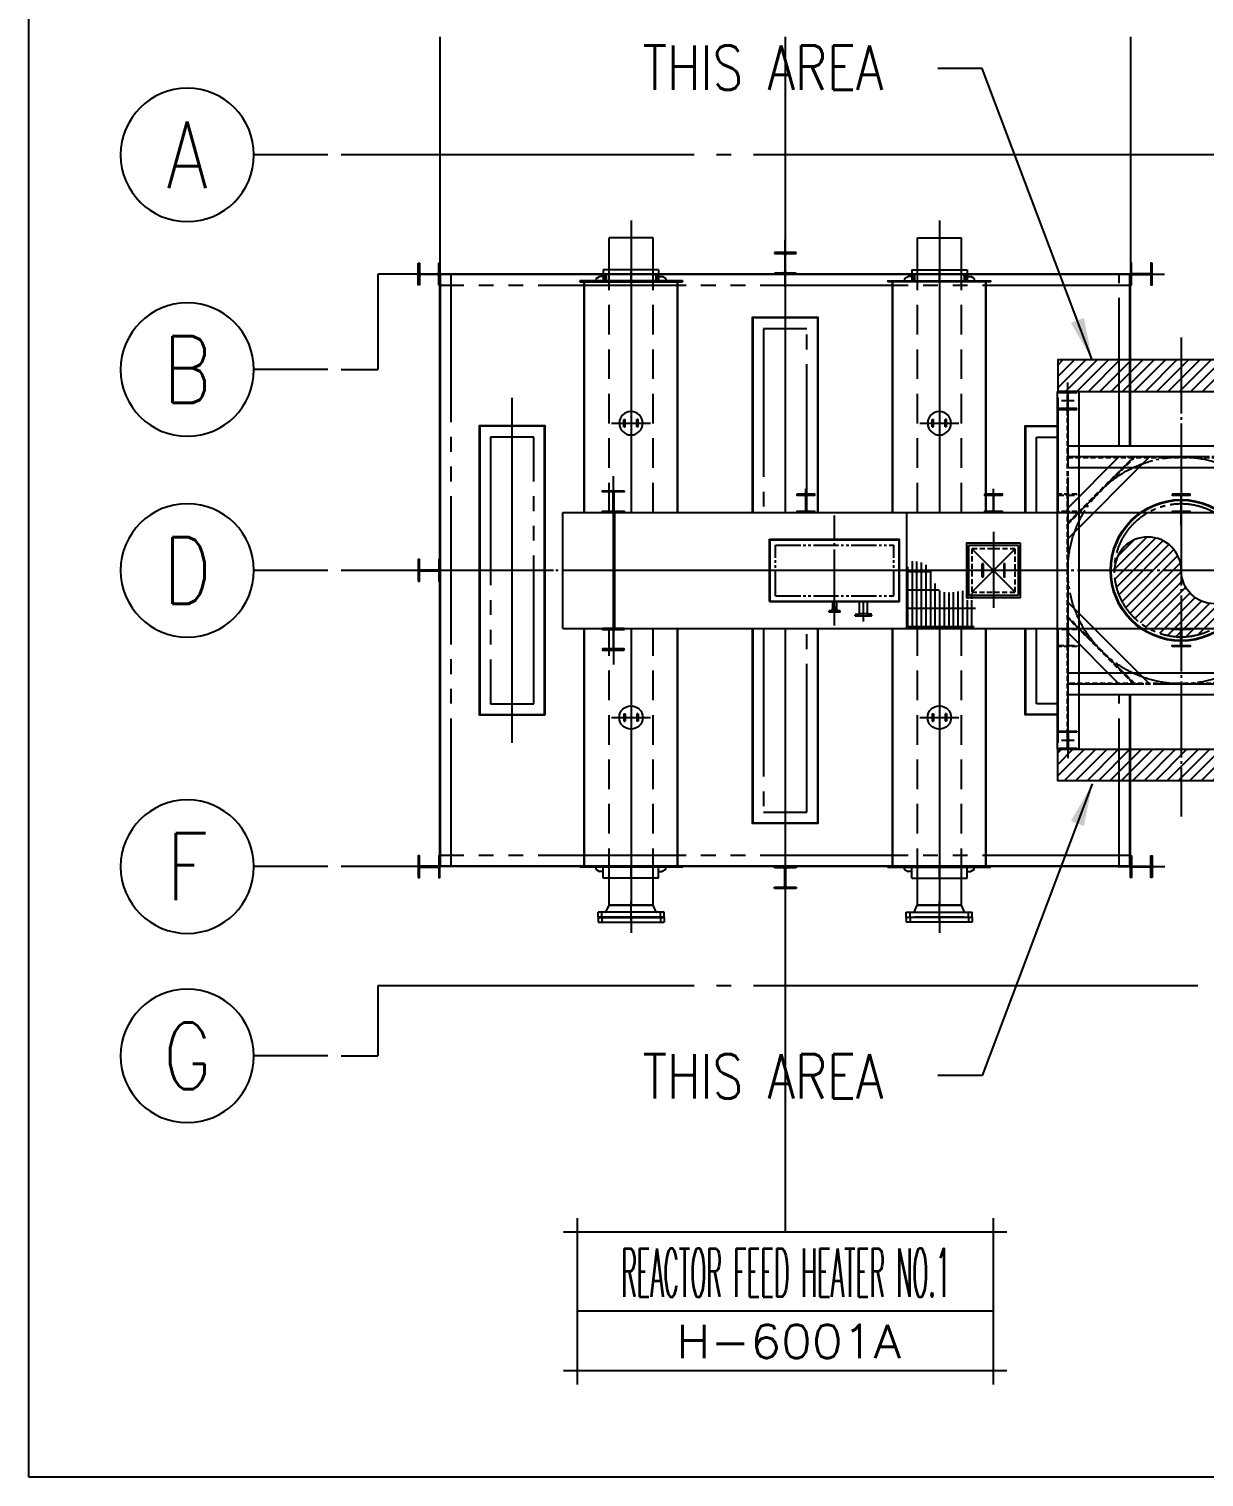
# Model space of a CAD drawing. Header units: millimetres. Extents: x 0 to 134087, y -49114 to 20834.
# Drawn here: x 54834 to 57611, y 8011 to 11431 of the extents above; entities that cross this region are included whole.
import ezdxf
from ezdxf.enums import TextEntityAlignment as Align

# ---------------------------------------------------------------- set-up
doc = ezdxf.new("R2010")
doc.units = ezdxf.units.MM
doc.header["$LTSCALE"] = 35
for name, pattern in [('JNK-CENTER', [34, 30, -1.5, 1, -1.5]), ('JNK-HIDDEN', [3, 2, -1]), ('JNK-PHANTOM', [15, 10, -1, 1, -1, 1, -1]), ('PHA', [30, 20, -2, 2, -2, 2, -2])]:
    doc.linetypes.add(name, pattern=pattern)
for name, color, linetype in [('CEN-R', 1, 'JNK-CENTER'), ('CON-C', 4, 'Continuous'), ('CON-G', 3, 'Continuous'), ('CON-W', 7, 'Continuous'), ('CON-Y', 2, 'Continuous'), ('Dim-W', 7, 'Continuous'), ('HID-Y', 2, 'JNK-HIDDEN'), ('LOGO-FRAME', 7, 'Continuous'), ('PAN-W', 6, 'PHA'), ('PHA-M', 6, 'JNK-PHANTOM'), ('STL-OBJT', 7, 'Continuous'), ('TITLE', 7, 'Continuous')]:
    doc.layers.add(name, color=color, linetype=linetype)
doc.layers.add('CONT-G', color=3, linetype='Continuous', lineweight=25)
doc.styles.add('SIMPLEX', font='simplex.shx', dxfattribs={"width": 0.8})
doc.dimstyles.new('DIM40', dxfattribs={"dimscale": 40, "dimtxt": 2.5, "dimasz": 2.5, "dimexe": 1, "dimexo": 1, "dimgap": 1, "dimtad": 1, "dimdec": 0, "dimdsep": 46, "dimtxsty": 'SIMPLEX', "dimcen": 0, "dimclrd": 7, "dimclre": 7, "dimclrt": 2, "dimadec": 1, "dimazin": 2, "dimtfac": 1, "dimtdec": 0, "dimtix": 1, "dimtmove": 2, "dimatfit": 2, "dimfxl": 1, "dimtolj": 1, "dimtzin": 0, "dimarcsym": 1})
pattern_1 = [(45, (31301.884, -1505.941), (-13.470384, 13.470384), [])]

# ---------------------------------------------------------------- blocks, each defined once
blk = doc.blocks.new("24'' FLG")
at = {"layer": 'CEN-R'}
for p, q in [((0, -228), (0, 48)), ((-406, -171), (-406, -95)), ((-406, -165), (-406, -241)), ((0, -168), (0, -384)), ((406, -171), (406, -95)), ((406, -165), (406, -241))]:
    blk.add_line(p, q, dxfattribs=at)
at = {"layer": 'CON-G'}
for p, q in [((-350, -96), (-305, 0)), ((305, 0), (-305, 0)), ((350, -96), (305, 0)), ((458, -98), (-457, -98)), ((-457, -167), (-457, -98)), ((458, -167), (-457, -167)), ((-457, -170), (-457, -238)), ((-457, -170), (458, -170)), ((-346, -168), (-346, -167)), ((-346, -168), (-346, -170)), ((-346, -168), (346, -168)), ((346, -168), (-346, -168)), ((346, -168), (346, -167)), ((346, -168), (346, -170)), ((458, -167), (458, -98)), ((458, -170), (458, -238)), ((-457, -238), (458, -238))]:
    blk.add_line(p, q, dxfattribs=at)
for centre, start, end in [((-354, -94), 270, 334.7554), ((354, -94), 205.2446, 270)]:
    blk.add_arc(centre, 4.5, start, end, dxfattribs=at)
at = {"layer": 'CONT-G'}
blk.add_line((-305, 0), (305, 0), dxfattribs=at)
blk.add_line((-305, 0), (305, 0), dxfattribs=at)
blk = doc.blocks.new('A$C751203EC')
at = {"layer": 'CEN-R'}
for p, q in [((-20, 0), (75, 0)), ((0, 20), (0, -20))]:
    blk.add_line(p, q, dxfattribs=at)
at = {"layer": 'CON-G'}
for p, q in [((0, 8), (75, 8)), ((0, -8), (75, -8))]:
    blk.add_line(p, q, dxfattribs=at)
blk.add_arc((0, 0), 8, 90, 270, dxfattribs=at)
blk = doc.blocks.new('SPRING SUPPORT BASE')
at = {"layer": 'CEN-R'}
blk.add_line((-270, 0), (270, 0), dxfattribs=at)
at = {"layer": 'CONT-G'}
for p, q in [((-100, 50), (-100, -50)), ((-100, 50), (-80, 50)), ((-80, 50), (-80, -50)), ((80, 50), (80, -50)), ((100, 50), (80, 50)), ((100, 50), (100, -50)), ((-100, -50), (-80, -50)), ((100, -50), (80, -50))]:
    blk.add_line(p, q, dxfattribs=at)
blk.add_circle((0, 0), 162, dxfattribs=at)
blk = doc.blocks.new('A$C1FAD331D')
at = {"layer": 'CEN-R'}
for p, q in [((0, 532), (0, -532)), ((-300, -300), (300, 300)), ((300, -300), (-300, 300)), ((532, 0), (-532, 0)), ((-150, 104), (-150, -104)), ((150, 104), (150, -104))]:
    blk.add_line(p, q, dxfattribs=at)
blk.add_lwpolyline([(345, 345), (-345, 345), (-345, -345), (345, -345)], close=True, dxfattribs=at)
at = {"layer": 'CONT-G'}
blk.add_lwpolyline([(375, 375), (-375, 375), (-375, -375), (375, -375)], close=True, dxfattribs=at)
for points in [[(-158, -80), (-158, 80, -1), (-142, 80), (-142, -80, -1)], [(158, -80), (158, 80, 1), (142, 80), (142, -80, 1)]]:
    blk.add_lwpolyline(points, format="xyb", close=True, dxfattribs=at)
at = {"layer": 'HID-Y'}
blk.add_lwpolyline([(300, 300), (-300, 300), (-300, -300), (300, -300)], close=True, dxfattribs=at)
blk = doc.blocks.new("4'' O2")
at = {"layer": 'CEN-R'}
blk.add_line((275.61, 0), (0, 0), dxfattribs=at)
at = {"layer": 'CON-Y'}
for p, q in [((200, 57.15), (0, 57.15)), ((167, -67.45), (167, 67.45)), ((171.5, 67.45), (167, 67.45)), ((200, 58.05), (167, 58.05)), ((176, 71.15), (176, 114.5)), ((176, 114.5), (176, 71.95)), ((200, -78.6), (200, 78.6)), ((200, -78.6), (200, 78.6)), ((200, -57.15), (0, -57.15)), ((200, -58.05), (167, -58.05)), ((171.5, -67.45), (167, -67.45)), ((176, -114.5), (176, -71.95)), ((200, -78.6), (198.4, -78.6)), ((198.4, -114.5), (198.4, -78.6))]:
    blk.add_line(p, q, dxfattribs=at)
for centre, start, end in [((171.5, 71.95), 270, 0), ((171.5, -71.95), 0, 90)]:
    blk.add_arc(centre, 4.5, start, end, dxfattribs=at)
at = {"layer": 'HID-Y', "ltscale": 0.2}
for p, q in [((203, 95.25), (173, 95.25)), ((198.4, 114.5), (176, 114.5)), ((198.4, 104.75), (176, 104.75)), ((198.4, 85.75), (176, 85.75)), ((198.4, 78.6), (198.4, 114.5)), ((200, 78.6), (198.4, 78.6)), ((203, -95.25), (173, -95.25)), ((198.4, -85.75), (176, -85.75)), ((198.4, -104.75), (176, -104.75)), ((198.4, -114.5), (176, -114.5))]:
    blk.add_line(p, q, dxfattribs=at)
for points in [[(198.4, 85.75), (198.4, 104.75), (176, 85.75), (176, 104.75)], [(198.4, -104.75), (198.4, -85.75), (176, -104.75), (176, -85.75)]]:
    blk.add_solid(points, dxfattribs=at)
blk = doc.blocks.new('N-FLG SIDE 1.50 300 WNRF')
at = {"layer": 'CEN-R'}
for p, q in [((-57, 3), (-57, -27)), ((0, 15), (0, -166)), ((57, 3), (57, -27))]:
    blk.add_line(p, q, dxfattribs=at)
at = {"layer": 'CON-G'}
blk.add_line((-24, -68), (24, -68), dxfattribs=at)
at = {"layer": 'CON-Y'}
for p, q in [((-36, 0), (-36, -2)), ((-36, 0), (36, 0)), ((-20, 0), (-20, -68)), ((20, 0), (20, -68)), ((36, 0), (36, -2)), ((-78, -2), (-36, -2)), ((-78, -2), (-78, -21)), ((-78, -21), (-39, -21)), ((-68, -2), (-68, -21)), ((-46, -2), (-46, -21)), ((-34, -24), (-24, -68)), ((-24, -68), (24, -68)), ((-24, -150), (-24, -68)), ((-24, -150), (24, -150)), ((34, -24), (24, -68)), ((24, -68), (24, -150)), ((36, -2), (78, -2)), ((39, -21), (78, -21)), ((46, -2), (46, -21)), ((68, -2), (68, -21)), ((78, -2), (78, -21))]:
    blk.add_line(p, q, dxfattribs=at)
for centre, start, end in [((-39, -26), 12.8618, 90), ((39, -26), 90, 167.1382)]:
    blk.add_arc(centre, 4.5, start, end, dxfattribs=at)
blk = doc.blocks.new('A$C0E694495')
at = {"layer": 'CON-G'}
blk.add_blockref('N-FLG SIDE 1.50 300 WNRF', (0, 150), dxfattribs=at)
blk = doc.blocks.new('pipesec')
at = {"layer": 'CON-W'}
for p, q in [((0.121, 0.485), (0.485, 0.121)), ((0.244, 0.437), (0.437, 0.244)), ((0.248, 0.284), (0.499, 0.033)), ((0.23, 0.153), (0.489, -0.105)), ((0.247, 0.211), (0.498, -0.041)), ((0.012, 0), (0.36, -0.347)), ((0.075, 0.011), (0.394, -0.308)), ((0.126, 0.034), (0.425, -0.264)), ((0.169, 0.066), (0.451, -0.216)), ((0.204, 0.105), (0.473, -0.163)), ((-0.193, -0.092), (0.181, -0.466)), ((-0.156, -0.055), (0.232, -0.443)), ((-0.111, -0.026), (0.279, -0.415)), ((-0.056, -0.006), (0.321, -0.383)), ((-0.243, -0.191), (0.063, -0.496)), ((-0.223, -0.136), (0.125, -0.484)), ((-0.25, -0.258), (-0.008, -0.5)), ((-0.227, -0.355), (-0.105, -0.477))]:
    blk.add_line(p, q, dxfattribs=at)
blk.add_lwpolyline([(0, 0.5, -1), (0, 0, 1), (0, -0.5, 1)], format="xyb", dxfattribs=at)
blk = doc.blocks.new('H-6001')
at = {"layer": 'Dim-W'}
h = blk.add_hatch(dxfattribs=at)
h.set_pattern_fill('GRATE', color=256, scale=80, angle=90)
h.set_pattern_definition([(90, (-597175.414, 26974.9), (-63.5, 4e-15), []), (180, (-597175.41, 26974.9), (-3e-14, -254), [])])
edge = h.paths.add_edge_path()
edge.add_line((-3801, 47), (-3786, 47))
edge.add_line((-3786, 47), (-3786, 127))
edge.add_spline(control_points=[(-3786, 127), (-3677, 133), (-3578, 124), (-3516, 64)], knot_values=[1300.876929, 1300.876929, 1300.876929, 1300.876929, 1586.519068, 1586.519068, 1586.519068, 1586.519068], degree=3, periodic=0)
edge.add_line((-3516, 64), (-3516, 47))
edge.add_line((-3516, 47), (-3501, 47))
edge.add_spline(control_points=[(-3501, 47), (-3428, -45), (-3418, -397), (-3096, -280), (-2993, -282)], knot_values=[571.801899, 571.801899, 571.801899, 571.801899, 948.279745, 1276.576733, 1276.576733, 1276.576733, 1276.576733], degree=3, periodic=0)
edge.add_line((-2993, -282), (-2993, -369))
edge.add_line((-2993, -369), (-3058, -369))
edge.add_line((-3058, -369), (-3058, -371))
edge.add_arc((-3054, -371), 4, 180, 270)
edge.add_line((-3054, -375), (-3008, -375))
edge.add_arc((-3008, -383), 8.5, 0, 90, ccw=False)
edge.add_line((-2999, -383), (-2999, -430))
edge.add_arc((-2995, -430), 4, 180, 270)
edge.add_line((-2995, -434), (-2993, -434))
edge.add_line((-2993, -434), (-2993, -803))
edge.add_line((-2993, -803), (-3801, -803))
edge.add_line((-3801, -803), (-3801, 47))
edge = h.paths.add_edge_path()
edge.add_line((-2993, -413), (-2856, -413))
edge.add_spline(control_points=[(-2858, -404), (-2836, -504), (-2855, -654), (-2873, -803)], knot_values=[0, 0, 0, 0, 325.063606, 325.063606, 325.063606, 325.063606], degree=3, periodic=0)
edge.add_line((-2873, -803), (-2993, -803))
edge.add_line((-2993, -803), (-2993, -413))
edge = h.paths.add_edge_path()
edge.add_spline(control_points=[(-2993, -282), (-2977, -282), (-2906, -290), (-2871, -344), (-2858, -404)], knot_values=[325.063606, 325.063606, 325.063606, 325.063606, 375.743217, 571.801899, 571.801899, 571.801899, 571.801899], degree=3, periodic=0)
edge.add_line((-2860, -394), (-2993, -394))
edge.add_line((-2993, -394), (-2993, -369))
edge.add_line((-2993, -369), (-2993, -282))
h = blk.add_hatch(dxfattribs=at)
h.set_pattern_fill('GRATE', color=256, scale=80, angle=90)
h.set_pattern_definition([(90, (-603975.414, 26974.9), (-63.5, 4e-15), []), (180, (-603975.41, 26974.9), (-3e-14, -254), [])])
edge = h.paths.add_edge_path()
edge.add_line((3801, 47), (3786, 47))
edge.add_line((3786, 47), (3786, 127))
edge.add_spline(control_points=[(3786, 127), (3677, 133), (3578, 124), (3516, 64)], knot_values=[1300.876929, 1300.876929, 1300.876929, 1300.876929, 1586.519068, 1586.519068, 1586.519068, 1586.519068], degree=3, periodic=0)
edge.add_line((3516, 64), (3516, 47))
edge.add_line((3516, 47), (3501, 47))
edge.add_spline(control_points=[(3501, 47), (3428, -45), (3418, -397), (3096, -280), (2993, -282)], knot_values=[571.801899, 571.801899, 571.801899, 571.801899, 948.279745, 1276.576733, 1276.576733, 1276.576733, 1276.576733], degree=3, periodic=0)
edge.add_line((2993, -282), (2993, -369))
edge.add_line((2993, -369), (3058, -369))
edge.add_line((3058, -369), (3058, -371))
edge.add_arc((3054, -371), 4, 270, 360, ccw=False)
edge.add_line((3054, -375), (3008, -375))
edge.add_arc((3008, -383), 8.5, 450, 540)
edge.add_line((2999, -383), (2999, -430))
edge.add_arc((2995, -430), 4, 270, 360, ccw=False)
edge.add_line((2995, -434), (2993, -434))
edge.add_line((2993, -434), (2993, -803))
edge.add_line((2993, -803), (3801, -803))
edge.add_line((3801, -803), (3801, 47))
edge = h.paths.add_edge_path()
edge.add_line((2993, -413), (2856, -413))
edge.add_spline(control_points=[(2858, -404), (2836, -504), (2855, -654), (2873, -803)], knot_values=[0, 0, 0, 0, 325.063606, 325.063606, 325.063606, 325.063606], degree=3, periodic=0)
edge.add_line((2873, -803), (2993, -803))
edge.add_line((2993, -803), (2993, -413))
edge = h.paths.add_edge_path()
edge.add_spline(control_points=[(2993, -282), (2977, -282), (2906, -290), (2871, -344), (2858, -404)], knot_values=[325.063606, 325.063606, 325.063606, 325.063606, 375.743217, 571.801899, 571.801899, 571.801899, 571.801899], degree=3, periodic=0)
edge.add_line((2860, -394), (2993, -394))
edge.add_line((2993, -394), (2993, -369))
edge.add_line((2993, -369), (2993, -282))
at = {"layer": 'CEN-R'}
for p, q in [((0, 3222), (0, -3407)), ((-1570, 2505), (-1570, 2600)), ((-1570, 2475), (-1570, -2475)), ((1570, 2505), (1570, 2600)), ((1570, -2475), (1570, 2475)), ((-1658, 2350), (-1482, 2350)), ((1658, 2350), (1482, 2350)), ((1570, 1570), (-1570, 1570)), ((-650, 1570), (-1570, 650)), ((1570, 650), (650, 1570)), ((-7863, 803), (-7863, 1303)), ((7863, 803), (7863, 1303)), ((-4800, -761), (-4800, 761)), ((4800, -761), (4800, 761)), ((10325, 0), (-10078, 0)), ((-1570, -650), (-650, -1570)), ((650, -1570), (1570, -650)), ((-7863, -803), (-7863, -1303)), ((7863, -803), (7863, -1303)), ((-1570, -1570), (1570, -1570)), ((-1570, -2100), (-1570, -2600)), ((1570, -2100), (1570, -2600)), ((-1658, -2350), (-1482, -2350)), ((1658, -2350), (1482, -2350))]:
    blk.add_line(p, q, dxfattribs=at)
at = {"layer": 'CEN-R', "ltscale": 0.5}
for p, q in [((-5200, 803), (-5200, 1130)), ((-2600, 803), (-2600, 1130)), ((-1570, 803), (-1570, 1130)), ((1570, 803), (1570, 1130)), ((2600, 803), (2600, 1130)), ((5200, 803), (5200, 1130)), ((0, 628), (0, 955)), ((0, -628), (0, -955)), ((-1570, -803), (-1570, -1130)), ((1570, -803), (1570, -1130))]:
    blk.add_line(p, q, dxfattribs=at)
at = {"layer": 'CEN-R'}
blk.add_circle((0, 0), 1570, dxfattribs=at)
at = {"layer": 'CON-G'}
for p, q in [((-5700, 430), (-3900, 430)), ((-5700, -430), (-5700, 430)), ((-5700, 425), (-3900, 425)), ((-5695, -430), (-5695, 430)), ((-3905, -430), (-3905, 430)), ((-3900, -430), (-3900, 430)), ((5700, 430), (3900, 430)), ((3900, -430), (3900, 430)), ((5700, 425), (3900, 425)), ((3905, -430), (3905, 430)), ((5695, -430), (5695, 430)), ((5700, -430), (5700, 430)), ((-5700, -425), (-3900, -425)), ((-5700, -430), (-3900, -430)), ((5700, -425), (3900, -425)), ((5700, -430), (3900, -430))]:
    blk.add_line(p, q, dxfattribs=at)
for radius in [980, 970]:
    blk.add_circle((0, 0), radius, dxfattribs=at)
at = {"layer": 'CONT-G'}
for p, q in [((-1720, 2475), (-1420, 2475)), ((-1720, 2475), (-1720, -2475)), ((-1420, 2475), (-1420, -2475)), ((1420, -2475), (1420, 2475)), ((1720, 2475), (1420, 2475)), ((1720, -2475), (1720, 2475)), ((1570, 1720), (-1570, 1720)), ((-862, 1570), (-1570, 862)), ((-438, 1570), (-1570, 438)), ((1570, 1420), (-1570, 1420)), ((1570, 438), (438, 1570)), ((1570, 862), (862, 1570)), ((-8563, -803), (-8563, 803)), ((-8563, 803), (-7863, 803)), ((-7863, 803), (7863, 803)), ((-7863, -803), (-7863, 803)), ((-7850, 803), (-7850, -803)), ((-3800, -803), (-3800, 803)), ((3800, -803), (3800, 803)), ((7850, 803), (7850, -803)), ((7863, -803), (7863, 803)), ((8363, 803), (7863, 803)), ((8363, -803), (8363, 803)), ((-1570, -438), (-438, -1570)), ((438, -1570), (1570, -438)), ((-8563, -803), (-7863, -803)), ((-7863, -803), (7863, -803)), ((-1570, -862), (-862, -1570)), ((862, -1570), (1570, -862)), ((8363, -803), (7863, -803)), ((-1570, -1420), (1570, -1420)), ((-1570, -1720), (1570, -1720)), ((-1720, -2475), (-1420, -2475)), ((1720, -2475), (1420, -2475))]:
    blk.add_line(p, q, dxfattribs=at)
for points in [[(-7713, 1103), (-7713, 1088), (-7840, 1088, 0.414214), (-7858, 1070), (-7858, 836, 0.414214), (-7840, 818), (-7713, 818), (-7713, 803), (-8013, 803), (-8013, 818), (-7886, 818, 0.414214), (-7868, 836), (-7868, 1070, 0.414214), (-7886, 1088), (-8013, 1088), (-8013, 1103)], [(-5325, 1053), (-5325, 1039), (-5220, 1039, -0.414214), (-5204, 1023), (-5204, 833, -0.414214), (-5220, 817), (-5325, 817), (-5325, 803), (-5075, 803), (-5075, 817), (-5180, 817, -0.414214), (-5196, 833), (-5196, 1023, -0.414214), (-5180, 1039), (-5075, 1039), (-5075, 1053)], [(-2725, 1053), (-2725, 1039), (-2620, 1039, -0.414214), (-2604, 1023), (-2604, 833, -0.414214), (-2620, 817), (-2725, 817), (-2725, 803), (-2475, 803), (-2475, 817), (-2580, 817, -0.414214), (-2596, 833), (-2596, 1023, -0.414214), (-2580, 1039), (-2475, 1039), (-2475, 1053)], [(-125, 1053), (-125, 1039), (-20, 1039, -0.414214), (-4, 1023), (-4, 833, -0.414214), (-20, 817), (-125, 817), (-125, 803), (125, 803), (125, 817), (20, 817, -0.414214), (4, 833), (4, 1023, -0.414214), (20, 1039), (125, 1039), (125, 1053)], [(2475, 1053), (2475, 1039), (2580, 1039, -0.414214), (2596, 1023), (2596, 833, -0.414214), (2580, 817), (2475, 817), (2475, 803), (2725, 803), (2725, 817), (2620, 817, -0.414214), (2604, 833), (2604, 1023, -0.414214), (2620, 1039), (2725, 1039), (2725, 1053)], [(5075, 1053), (5075, 1039), (5180, 1039, -0.414214), (5196, 1023), (5196, 833, -0.414214), (5180, 817), (5075, 817), (5075, 803), (5325, 803), (5325, 817), (5220, 817, -0.414214), (5204, 833), (5204, 1023, -0.414214), (5220, 1039), (5325, 1039), (5325, 1053)], [(7713, 1103), (7713, 1088), (7840, 1088, -0.414214), (7858, 1070), (7858, 836, -0.414214), (7840, 818), (7713, 818), (7713, 803), (8013, 803), (8013, 818), (7886, 818, -0.414214), (7868, 836), (7868, 1070, -0.414214), (7886, 1088), (8013, 1088), (8013, 1103)], [(-7713, -1103), (-7713, -1088), (-7840, -1088, -0.414214), (-7858, -1070), (-7858, -836, -0.414214), (-7840, -818), (-7713, -818), (-7713, -803), (-8013, -803), (-8013, -818), (-7886, -818, -0.414214), (-7868, -836), (-7868, -1070, -0.414214), (-7886, -1088), (-8013, -1088), (-8013, -1103)], [(-125, -1053), (-125, -1039), (-20, -1039, 0.414214), (-4, -1023), (-4, -833, 0.414214), (-20, -817), (-125, -817), (-125, -803), (125, -803), (125, -817), (20, -817, 0.414214), (4, -833), (4, -1023, 0.414214), (20, -1039), (125, -1039), (125, -1053)], [(7713, -1103), (7713, -1088), (7840, -1088, 0.414214), (7858, -1070), (7858, -836, 0.414214), (7840, -818), (7713, -818), (7713, -803), (8013, -803), (8013, -818), (7886, -818, 0.414214), (7868, -836), (7868, -1070, 0.414214), (7886, -1088), (8013, -1088), (8013, -1103)]]:
    blk.add_lwpolyline(points, format="xyb", close=True, dxfattribs=at)
at = {"layer": 'HID-Y'}
for p, q in [((-1576, -2475), (-1576, 2475)), ((-1564, -2475), (-1564, 2475)), ((1564, 2475), (1564, -2475)), ((1576, 2475), (1576, -2475)), ((-1570, 1576), (1570, 1576)), ((-1570, 641), (-641, 1570)), ((-1570, 660), (-660, 1570)), ((-1570, 1564), (1570, 1564)), ((641, 1570), (1570, 641)), ((660, 1570), (1570, 660)), ((-641, -1570), (-1570, -641)), ((-660, -1570), (-1570, -660)), ((1570, -641), (641, -1570)), ((1570, -660), (660, -1570)), ((1570, -1564), (-1570, -1564)), ((1570, -1576), (-1570, -1576))]:
    blk.add_line(p, q, dxfattribs=at)
for points in [[(-1695, 1053), (-1695, 1039), (-1590, 1039, -0.414214), (-1574, 1023), (-1574, 833, -0.414214), (-1590, 817), (-1695, 817), (-1695, 803), (-1445, 803), (-1445, 817), (-1550, 817, -0.414214), (-1566, 833), (-1566, 1023, -0.414214), (-1550, 1039), (-1445, 1039), (-1445, 1053)], [(1445, 1053), (1445, 1039), (1550, 1039, -0.414214), (1566, 1023), (1566, 833, -0.414214), (1550, 817), (1445, 817), (1445, 803), (1695, 803), (1695, 817), (1590, 817, -0.414214), (1574, 833), (1574, 1023, -0.414214), (1590, 1039), (1695, 1039), (1695, 1053)], [(-1695, -1053), (-1695, -1039), (-1590, -1039, 0.414214), (-1574, -1023), (-1574, -833, 0.414214), (-1590, -817), (-1695, -817), (-1695, -803), (-1445, -803), (-1445, -817), (-1550, -817, 0.414214), (-1566, -833), (-1566, -1023, 0.414214), (-1550, -1039), (-1445, -1039), (-1445, -1053)], [(1445, -1053), (1445, -1039), (1550, -1039, 0.414214), (1566, -1023), (1566, -833, 0.414214), (1550, -817), (1445, -817), (1445, -803), (1695, -803), (1695, -817), (1590, -817, 0.414214), (1574, -833), (1574, -1023, 0.414214), (1590, -1039), (1695, -1039), (1695, -1053)]]:
    blk.add_lwpolyline(points, format="xyb", close=True, dxfattribs=at)
at = {"layer": 'PAN-W'}
blk.add_circle((0, 0), 924, dxfattribs=at)
at = {"layer": 'PHA-M'}
for p, q in [((-5620, 350), (-3980, 350)), ((-5620, -350), (-5620, 350)), ((-3980, -350), (-3980, 350)), ((5620, 350), (3980, 350)), ((3980, -350), (3980, 350)), ((5620, -350), (5620, 350)), ((-5620, -350), (-3980, -350)), ((5620, -350), (3980, -350))]:
    blk.add_line(p, q, dxfattribs=at)
for points in [[(-1695, 2475), (-1695, 2461), (-1590, 2461, -0.414214), (-1574, 2445), (-1574, 2255, -0.414214), (-1590, 2239), (-1695, 2239), (-1695, 2225), (-1445, 2225), (-1445, 2239), (-1550, 2239, -0.414214), (-1566, 2255), (-1566, 2445, -0.414214), (-1550, 2461), (-1445, 2461), (-1445, 2475)], [(1695, 2475), (1695, 2461), (1590, 2461, 0.414214), (1574, 2445), (1574, 2255, 0.414214), (1590, 2239), (1695, 2239), (1695, 2225), (1445, 2225), (1445, 2239), (1550, 2239, 0.414214), (1566, 2255), (1566, 2445, 0.414214), (1550, 2461), (1445, 2461), (1445, 2475)], [(-1695, -2475), (-1695, -2461), (-1590, -2461, 0.414214), (-1574, -2445), (-1574, -2255, 0.414214), (-1590, -2239), (-1695, -2239), (-1695, -2225), (-1445, -2225), (-1445, -2239), (-1550, -2239, 0.414214), (-1566, -2255), (-1566, -2445, 0.414214), (-1550, -2461), (-1445, -2461), (-1445, -2475)], [(1695, -2475), (1695, -2461), (1590, -2461, -0.414214), (1574, -2445), (1574, -2255, -0.414214), (1590, -2239), (1695, -2239), (1695, -2225), (1445, -2225), (1445, -2239), (1550, -2239, -0.414214), (1566, -2255), (1566, -2445, -0.414214), (1550, -2461), (1445, -2461), (1445, -2475)]]:
    blk.add_lwpolyline(points, format="xyb", close=True, dxfattribs=at)
at = {"layer": 'Dim-W'}
blk.add_blockref('A$C1FAD331D', (-2600, 0), dxfattribs=at)
at = {"layer": 'Dim-W', "xscale": 1848, "yscale": 1848, "zscale": 1848, "rotation": 270}
blk.add_blockref('pipesec', (0, 0), dxfattribs=at)
at = {"layer": 'Dim-W', "xscale": -1}
blk.add_blockref('A$C1FAD331D', (2600, 0), dxfattribs=at)
at = {"layer": 'Dim-W', "rotation": 180}
blk.add_blockref('A$C0E694495', (-4800, -430), dxfattribs=at)
at = {"layer": 'Dim-W', "xscale": -1, "rotation": 180}
blk.add_blockref('A$C0E694495', (4800, -430), dxfattribs=at)
blk.add_blockref('A$C0E694495', (4800, -430), dxfattribs=at)
at = {"layer": 'TITLE', "rotation": 270}
blk.add_blockref("4'' O2", (-4400, -430), dxfattribs=at)
at = {"layer": 'TITLE', "xscale": -1, "rotation": 90}
blk.add_blockref("4'' O2", (4400, -430), dxfattribs=at)
blk.add_blockref("4'' O2", (4400, -430), dxfattribs=at)
blk = doc.blocks.new('col-line')
at = {"layer": 'CON-Y'}
blk.add_line((0, 3), (0, 8), dxfattribs=at)
blk.add_circle((0, 12.5), 4.5, dxfattribs=at)
at = {"layer": 'CON-C', "style": 'SIMPLEX', "width": 0.8}
blk.add_attdef('1', text='', height=4.5, dxfattribs=at).set_placement((0, 12.5), align=Align.MIDDLE_CENTER)
blk = doc.blocks.new('NAMETAG')
at = {"layer": 'CON-W'}
for p, q in [((-16, 0), (16, 0)), ((-15, 1), (-15, -11)), ((15, 1), (15, -11)), ((-15, -5.7), (15, -5.7)), ((-16, -10), (16, -10))]:
    blk.add_line(p, q, dxfattribs=at)
at = {"layer": 'CON-C', "style": 'SIMPLEX', "width": 0.8}
blk.add_attdef('HEATER', text='', height=3.5, dxfattribs=at).set_placement((-0.04, -4.68), align=Align.CENTER)
at = {"layer": 'CON-G', "style": 'SIMPLEX', "width": 0.992635}
blk.add_attdef('NO.\\H-0000-0', text='', height=2.4, dxfattribs=at).set_placement((-13.7, -9.08), (13.64, -9.08), align=Align.FIT)

msp = doc.modelspace()

# ---------------------------------------------------------------- hatches: boundary and pattern name
h = msp.add_hatch()
h.set_pattern_fill('ANSI31', color=256, scale=6)
h.set_pattern_definition(pattern_1)
h.paths.add_polyline_path([(57850.6292, 10649.2001), (57265.5454, 10649.2001), (57265.5454, 10574.6348), (57850.6292, 10574.6348)])
h = msp.add_hatch()
h.set_pattern_fill('ANSI31', color=256, scale=6)
h.set_pattern_definition(pattern_1)
h.paths.add_polyline_path([(57850.6292, 9655.4758), (57265.5454, 9655.4758), (57265.5454, 9730.0411), (57850.6292, 9730.0411)])

# ---------------------------------------------------------------- linework, layer by layer
for points in [[(57265.5454, 10574.6348), (57850.6292, 10574.6348), (57850.6292, 10649.2001), (57265.5454, 10649.2001)], [(57265.5454, 9730.0411), (57850.6292, 9730.0411), (57850.6292, 9655.4758), (57265.5454, 9655.4758)]]:
    msp.add_lwpolyline(points, close=True)
at = {"layer": 'CEN-R'}
for p, q in [((55805.518, 11412.5566), (55805.518, 10877.6648)), ((56621.2761, 11412.5566), (56621.2761, 10877.6648)), ((57437.0342, 11412.5566), (57437.0342, 10877.6648)), ((57596.1555, 11133.6023), (55571.6712, 11133.6023)), ((56256.9917, 10978.9973), (56256.9917, 10289.3498)), ((56621.2761, 10978.9973), (56621.2761, 10289.3498)), ((56985.5605, 10978.9973), (56985.5605, 10289.3498)), ((55730.1328, 10852.0711), (55658.9037, 10852.0711)), ((55658.9037, 10852.0711), (55658.9037, 10626.4904)), ((56256.9917, 10833.9848), (56256.9917, 10861.9673)), ((56985.5605, 10833.9848), (56985.5605, 10861.9673)), ((56140.762, 10837.7282), (56140.762, 10832.0328)), ((56172.157, 10837.7282), (56172.157, 10832.0328)), ((56193.0073, 10837.7282), (56193.0073, 10832.0328)), ((56218.6011, 10837.7282), (56218.6011, 10832.0328)), ((56244.1948, 10837.7282), (56244.1948, 10832.0328)), ((56269.7886, 10837.7282), (56269.7886, 10832.0328)), ((56295.3823, 10837.7282), (56295.3823, 10832.0328)), ((56316.2327, 10837.7282), (56316.2327, 10832.0328)), ((56341.8265, 10837.7282), (56341.8265, 10832.0328)), ((56373.2215, 10837.7282), (56373.2215, 10832.0328)), ((56869.3307, 10837.7282), (56869.3307, 10832.0328)), ((56900.7257, 10837.7282), (56900.7257, 10832.0328)), ((56926.3195, 10837.7282), (56926.3195, 10832.0328)), ((56947.1698, 10837.7282), (56947.1698, 10832.0328)), ((56972.7636, 10837.7282), (56972.7636, 10832.0328)), ((56998.3573, 10837.7282), (56998.3573, 10832.0328)), ((57023.9511, 10837.7282), (57023.9511, 10832.0328)), ((57049.5448, 10837.7282), (57049.5448, 10832.0328)), ((57070.3952, 10837.7282), (57070.3952, 10832.0328)), ((57101.7902, 10837.7282), (57101.7902, 10832.0328)), ((55571.6712, 10626.4904), (55658.9037, 10626.4904)), ((55976.143, 9744.8855), (55976.143, 10559.7905)), ((57266.4092, 10289.3498), (57266.4092, 10559.7905)), ((55730.1328, 10152.338), (55571.6712, 10152.338)), ((57263.6792, 10152.338), (55675.316, 10152.338)), ((56256.9917, 10015.3261), (56256.9917, 9361.8835)), ((56621.2761, 10015.3261), (56621.2761, 9342.8127)), ((56985.5605, 10015.3261), (56985.5605, 9361.8835)), ((57266.4092, 9744.8855), (57266.4092, 10015.3261)), ((55730.1328, 9452.6048), (55571.6712, 9452.6048)), ((56140.762, 9449.8853), (56140.762, 9455.5806)), ((56172.157, 9449.8853), (56172.157, 9455.5806)), ((56193.0073, 9449.8853), (56193.0073, 9455.5806)), ((56218.6011, 9449.8853), (56218.6011, 9455.5806)), ((56244.1948, 9449.8853), (56244.1948, 9455.5806)), ((56256.9917, 9425.6461), (56256.9917, 9453.6286)), ((56269.7886, 9449.8853), (56269.7886, 9455.5806)), ((56295.3823, 9449.8853), (56295.3823, 9455.5806)), ((56316.2327, 9449.8853), (56316.2327, 9455.5806)), ((56341.8265, 9449.8853), (56341.8265, 9455.5806)), ((56373.2215, 9449.8853), (56373.2215, 9455.5806)), ((56869.3307, 9449.8853), (56869.3307, 9455.5806)), ((56900.7257, 9449.8853), (56900.7257, 9455.5806)), ((56926.3195, 9449.8853), (56926.3195, 9455.5806)), ((56947.1698, 9449.8853), (56947.1698, 9455.5806)), ((56972.7636, 9449.8853), (56972.7636, 9455.5806)), ((56985.5605, 9425.6461), (56985.5605, 9453.6286)), ((56998.3573, 9449.8853), (56998.3573, 9455.5806)), ((57023.9511, 9449.8853), (57023.9511, 9455.5806)), ((57049.5448, 9449.8853), (57049.5448, 9455.5806)), ((57070.3952, 9449.8853), (57070.3952, 9455.5806)), ((57101.7902, 9449.8853), (57101.7902, 9455.5806)), ((56621.2761, 9342.8127), (56621.2761, 8589.6457)), ((57596.1555, 9171.0736), (55658.9037, 9171.0736)), ((55658.9037, 9171.0736), (55658.9037, 9005.6587)), ((55571.6712, 9005.6587), (55658.9037, 9005.6587))]:
    msp.add_line(p, q, dxfattribs=at)
at = {"layer": 'CEN-R', "ltscale": 0.5}
for p, q in [((57707.3761, 11133.6023), (57596.1555, 11133.6023)), ((56621.2761, 10822.1399), (56621.2761, 10933.1898)), ((55835.6198, 10852.0711), (55724.3992, 10852.0711)), ((57406.7617, 10852.0711), (57517.9823, 10852.0711)), ((56621.2761, 9482.5361), (56621.2761, 9371.4861)), ((55835.6198, 9452.6048), (55571.6712, 9452.6048)), ((57407.103, 9452.6048), (57518.3236, 9452.6048))]:
    msp.add_line(p, q, dxfattribs=at)
at = {"layer": 'CON-C'}
for p, q in [((54834.2252, 8011.0699), (54834.2252, 20200.9756)), ((60117.9816, 8011.0699), (54834.2252, 8011.0699)), ((60117.9816, 8011.0699), (54834.2252, 8011.0699))]:
    msp.add_line(p, q, dxfattribs=at)
at = {"layer": 'CON-G'}
for p, q in [((56205.0023, 10861.9673), (56205.0023, 10937.3836)), ((56308.9811, 10861.9673), (56308.9811, 10937.3836)), ((56933.571, 10861.9673), (56933.571, 10937.3836)), ((57037.5499, 10861.9673), (57037.5499, 10937.3836)), ((57437.2048, 10852.0711), (55805.518, 10852.0711)), ((57437.2048, 10851.0473), (55805.518, 10851.0473)), ((57437.2048, 9453.6286), (55805.518, 9453.6286)), ((57437.2048, 9452.6048), (55805.518, 9452.6048)), ((56205.0023, 9361.8835), (56205.0023, 9425.6461)), ((56308.9811, 9361.8835), (56308.9811, 9425.6461)), ((56933.571, 9361.8835), (56933.571, 9425.6461)), ((57037.5499, 9361.8835), (57037.5499, 9425.6461))]:
    msp.add_line(p, q, dxfattribs=at)
at = {"layer": 'CON-G', "ltscale": 0.5}
for p, q in [((56646.8698, 10903.2586), (56595.6823, 10903.2586)), ((56595.6823, 10903.2586), (56595.6823, 10900.6992)), ((56595.6823, 10900.6992), (56617.3517, 10900.6992)), ((56620.423, 10897.628), (56620.423, 10857.7017)), ((56622.1292, 10857.7017), (56622.1292, 10897.628)), ((56625.2005, 10900.6992), (56646.8698, 10900.6992)), ((56646.8698, 10900.6992), (56646.8698, 10903.2586)), ((56617.3517, 10854.6305), (56595.6823, 10854.6305)), ((56595.6823, 10854.6305), (56595.6823, 10852.0711)), ((56595.6823, 10852.0711), (56646.8698, 10852.0711)), ((56646.8698, 10854.6305), (56625.2005, 10854.6305)), ((56646.8698, 10852.0711), (56646.8698, 10854.6305)), ((56595.6823, 9450.0455), (56595.6823, 9452.6048)), ((56595.6823, 9452.6048), (56646.8698, 9452.6048)), ((56617.3517, 9450.0455), (56595.6823, 9450.0455)), ((56620.423, 9407.048), (56620.423, 9446.9742)), ((56622.1292, 9446.9742), (56622.1292, 9407.048)), ((56646.8698, 9450.0455), (56625.2005, 9450.0455)), ((56646.8698, 9452.6048), (56646.8698, 9450.0455)), ((56595.6823, 9401.4173), (56595.6823, 9403.9767)), ((56595.6823, 9403.9767), (56617.3517, 9403.9767)), ((56646.8698, 9401.4173), (56595.6823, 9401.4173)), ((56625.2005, 9403.9767), (56646.8698, 9403.9767)), ((56646.8698, 9403.9767), (56646.8698, 9401.4173))]:
    msp.add_line(p, q, dxfattribs=at)
at = {"layer": 'CON-G'}
for points in [[(56698.9105, 10289.3498), (56698.9105, 10749.5255), (56543.6417, 10749.5255), (56543.6417, 10289.3498)], [(56698.0573, 10289.3498), (56698.0573, 10748.6723), (56544.4948, 10748.6723), (56544.4948, 10289.3498)], [(57188.7748, 10289.3498), (57188.7748, 10493.588), (57263.6792, 10493.588)], [(57189.628, 10289.3498), (57189.628, 10492.7348), (57263.6792, 10492.7348)], [(56543.6417, 10015.3261), (56543.6417, 9555.1505), (56698.9105, 9555.1505), (56698.9105, 10015.3261)], [(56544.4948, 10015.3261), (56544.4948, 9556.0036), (56698.0573, 9556.0036), (56698.0573, 10015.3261)], [(57263.6792, 9811.088), (57188.7748, 9811.088), (57188.7748, 10015.3261)], [(57263.6792, 9811.9411), (57189.628, 9811.9411), (57189.628, 10015.3261)]]:
    msp.add_lwpolyline(points, dxfattribs=at)
for points in [[(56053.7773, 9811.088), (56053.7773, 10493.588), (55898.5086, 10493.588), (55898.5086, 9811.088)], [(56052.9242, 9811.9411), (56052.9242, 10492.7348), (55899.3617, 10492.7348), (55899.3617, 9811.9411)]]:
    msp.add_lwpolyline(points, close=True, dxfattribs=at)
at = {"layer": 'CON-G', "ltscale": 0.5}
for centre, start, end in [((56617.3517, 10897.628), 0, 90), ((56625.2005, 10897.628), 90, 180), ((56617.3517, 10857.7017), 270, 360), ((56625.2005, 10857.7017), 180, 270), ((56617.3517, 9446.9742), 0, 90), ((56625.2005, 9446.9742), 90, 180), ((56617.3517, 9407.048), 270, 360), ((56625.2005, 9407.048), 180, 270)]:
    msp.add_arc(centre, 3.0713, start, end, dxfattribs=at)
at = {"layer": 'CON-W'}
for p, q in [((57087.0408, 11337.6852), (56982.0408, 11337.6852)), ((57087.0408, 8959.526), (56982.0408, 8959.526))]:
    msp.add_line(p, q, dxfattribs=at)
at = {"layer": 'CON-W', "const_width": 3.2419}
for points in [[(56140.762, 10836.3736), (56140.762, 10835.5205)], [(56140.762, 10835.0086), (56140.762, 10833.9848)], [(56172.157, 10836.3736), (56172.157, 10835.5205)], [(56172.157, 10835.0086), (56172.157, 10833.9848)], [(56193.0073, 10836.3736), (56193.0073, 10835.5205)], [(56193.0073, 10835.0086), (56193.0073, 10833.9848)], [(56218.6011, 10836.3736), (56218.6011, 10835.5205)], [(56218.6011, 10835.0086), (56218.6011, 10833.9848)], [(56244.1948, 10836.3736), (56244.1948, 10835.5205)], [(56244.1948, 10835.0086), (56244.1948, 10833.9848)], [(56269.7886, 10836.3736), (56269.7886, 10835.5205)], [(56269.7886, 10835.0086), (56269.7886, 10833.9848)], [(56295.3823, 10836.3736), (56295.3823, 10835.5205)], [(56295.3823, 10835.0086), (56295.3823, 10833.9848)], [(56316.2327, 10836.3736), (56316.2327, 10835.5205)], [(56316.2327, 10835.0086), (56316.2327, 10833.9848)], [(56341.8265, 10836.3736), (56341.8265, 10835.5205)], [(56341.8265, 10835.0086), (56341.8265, 10833.9848)], [(56373.2215, 10836.3736), (56373.2215, 10835.5205)], [(56373.2215, 10835.0086), (56373.2215, 10833.9848)], [(56869.3307, 10836.3736), (56869.3307, 10835.5205)], [(56869.3307, 10835.0086), (56869.3307, 10833.9848)], [(56900.7257, 10836.3736), (56900.7257, 10835.5205)], [(56900.7257, 10835.0086), (56900.7257, 10833.9848)], [(56926.3195, 10836.3736), (56926.3195, 10835.5205)], [(56926.3195, 10835.0086), (56926.3195, 10833.9848)], [(56947.1698, 10836.3736), (56947.1698, 10835.5205)], [(56947.1698, 10835.0086), (56947.1698, 10833.9848)], [(56972.7636, 10836.3736), (56972.7636, 10835.5205)], [(56972.7636, 10835.0086), (56972.7636, 10833.9848)], [(56998.3573, 10836.3736), (56998.3573, 10835.5205)], [(56998.3573, 10835.0086), (56998.3573, 10833.9848)], [(57023.9511, 10836.3736), (57023.9511, 10835.5205)], [(57023.9511, 10835.0086), (57023.9511, 10833.9848)], [(57049.5448, 10836.3736), (57049.5448, 10835.5205)], [(57049.5448, 10835.0086), (57049.5448, 10833.9848)], [(57070.3952, 10836.3736), (57070.3952, 10835.5205)], [(57070.3952, 10835.0086), (57070.3952, 10833.9848)], [(57101.7902, 10836.3736), (57101.7902, 10835.5205)], [(57101.7902, 10835.0086), (57101.7902, 10833.9848)], [(56140.762, 9452.6048), (56140.762, 9453.6286)], [(56140.762, 9451.2398), (56140.762, 9452.093)], [(56172.157, 9452.6048), (56172.157, 9453.6286)], [(56172.157, 9451.2398), (56172.157, 9452.093)], [(56193.0073, 9452.6048), (56193.0073, 9453.6286)], [(56193.0073, 9451.2398), (56193.0073, 9452.093)], [(56218.6011, 9452.6048), (56218.6011, 9453.6286)], [(56218.6011, 9451.2398), (56218.6011, 9452.093)], [(56244.1948, 9452.6048), (56244.1948, 9453.6286)], [(56244.1948, 9451.2398), (56244.1948, 9452.093)], [(56269.7886, 9452.6048), (56269.7886, 9453.6286)], [(56269.7886, 9451.2398), (56269.7886, 9452.093)], [(56295.3823, 9452.6048), (56295.3823, 9453.6286)], [(56295.3823, 9451.2398), (56295.3823, 9452.093)], [(56316.2327, 9452.6048), (56316.2327, 9453.6286)], [(56316.2327, 9451.2398), (56316.2327, 9452.093)], [(56341.8265, 9452.6048), (56341.8265, 9453.6286)], [(56341.8265, 9451.2398), (56341.8265, 9452.093)], [(56373.2215, 9452.6048), (56373.2215, 9453.6286)], [(56373.2215, 9451.2398), (56373.2215, 9452.093)], [(56869.3307, 9452.6048), (56869.3307, 9453.6286)], [(56869.3307, 9451.2398), (56869.3307, 9452.093)], [(56900.7257, 9452.6048), (56900.7257, 9453.6286)], [(56900.7257, 9451.2398), (56900.7257, 9452.093)], [(56926.3195, 9452.6048), (56926.3195, 9453.6286)], [(56926.3195, 9451.2398), (56926.3195, 9452.093)], [(56947.1698, 9452.6048), (56947.1698, 9453.6286)], [(56947.1698, 9451.2398), (56947.1698, 9452.093)], [(56972.7636, 9452.6048), (56972.7636, 9453.6286)], [(56972.7636, 9451.2398), (56972.7636, 9452.093)], [(56998.3573, 9452.6048), (56998.3573, 9453.6286)], [(56998.3573, 9451.2398), (56998.3573, 9452.093)], [(57023.9511, 9452.6048), (57023.9511, 9453.6286)], [(57023.9511, 9451.2398), (57023.9511, 9452.093)], [(57049.5448, 9452.6048), (57049.5448, 9453.6286)], [(57049.5448, 9451.2398), (57049.5448, 9452.093)], [(57070.3952, 9452.6048), (57070.3952, 9453.6286)], [(57070.3952, 9451.2398), (57070.3952, 9452.093)], [(57101.7902, 9452.6048), (57101.7902, 9453.6286)], [(57101.7902, 9451.2398), (57101.7902, 9452.093)]]:
    msp.add_lwpolyline(points, dxfattribs=at)
at = {"layer": 'CONT-G'}
for p, q in [((56308.9811, 10937.3836), (56205.0023, 10937.3836)), ((56933.571, 10937.3836), (57037.5499, 10937.3836)), ((55805.518, 9452.6048), (55805.518, 10852.0711)), ((55806.5417, 9452.6048), (55806.5417, 10852.0711)), ((56174.3068, 10841.4923), (56182.8381, 10846.6111)), ((56174.3068, 10841.4923), (56174.3068, 10836.3736)), ((56191.3693, 10846.6111), (56182.8381, 10846.6111)), ((56322.2728, 10861.9673), (56191.3693, 10861.9673)), ((56191.3693, 10861.9673), (56191.3693, 10836.3736)), ((56322.2728, 10861.9673), (56322.2728, 10836.3736)), ((56322.2728, 10846.6111), (56330.8041, 10846.6111)), ((56339.3353, 10841.4923), (56330.8041, 10846.6111)), ((56339.3353, 10841.4923), (56339.3353, 10836.3736)), ((56903.2168, 10841.4923), (56911.7481, 10846.6111)), ((56903.2168, 10841.4923), (56903.2168, 10836.3736)), ((56920.2793, 10846.6111), (56911.7481, 10846.6111)), ((56920.2793, 10861.9673), (57051.1828, 10861.9673)), ((56920.2793, 10861.9673), (56920.2793, 10836.3736)), ((57051.1828, 10861.9673), (57051.1828, 10836.3736)), ((57051.1828, 10846.6111), (57059.7141, 10846.6111)), ((57068.2453, 10841.4923), (57059.7141, 10846.6111)), ((57068.2453, 10841.4923), (57068.2453, 10836.3736)), ((57436.0105, 10445.813), (57436.0105, 10852.0711)), ((57437.0342, 10445.813), (57437.0342, 10852.0711)), ((56135.6432, 10835.0086), (56378.3402, 10835.0086)), ((56135.6432, 10833.9848), (56378.3402, 10833.9848)), ((56146.0855, 10289.3498), (56146.0855, 10833.9848)), ((56146.9386, 10289.3498), (56146.9386, 10833.9848)), ((56367.0448, 10289.3498), (56367.0448, 10833.9848)), ((56367.898, 10289.3498), (56367.898, 10833.9848)), ((57106.909, 10835.0086), (56864.212, 10835.0086)), ((57106.909, 10833.9848), (56864.212, 10833.9848)), ((56874.6542, 10289.3498), (56874.6542, 10833.9848)), ((56875.5073, 10289.3498), (56875.5073, 10833.9848)), ((57095.6136, 10289.3498), (57095.6136, 10833.9848)), ((57096.4667, 10289.3498), (57096.4667, 10833.9848)), ((56146.0855, 9452.6048), (56146.0855, 10015.3261)), ((56146.9386, 9452.6048), (56146.9386, 10015.3261)), ((56367.0448, 9452.6048), (56367.0448, 10015.3261)), ((56367.898, 9452.6048), (56367.898, 10015.3261)), ((56874.6542, 9452.6048), (56874.6542, 10015.3261)), ((56875.5073, 9452.6048), (56875.5073, 10015.3261)), ((57095.6136, 9452.6048), (57095.6136, 10015.3261)), ((57096.4667, 9452.6048), (57096.4667, 10015.3261)), ((57436.0105, 9452.6048), (57436.0105, 9858.863)), ((57437.0342, 9452.6048), (57437.0342, 9858.863)), ((56135.6432, 9453.6286), (56378.3402, 9453.6286)), ((56135.6432, 9452.6048), (56378.3402, 9452.6048)), ((56367.898, 9452.6048), (56146.0855, 9452.6048)), ((56174.3068, 9446.1211), (56174.3068, 9451.2398)), ((56174.3068, 9446.1211), (56182.8381, 9441.0023)), ((56191.3693, 9441.0023), (56182.8381, 9441.0023)), ((56191.3693, 9425.6461), (56191.3693, 9451.2398)), ((56322.2728, 9425.6461), (56322.2728, 9451.2398)), ((56322.2728, 9441.0023), (56330.8041, 9441.0023)), ((56339.3353, 9446.1211), (56330.8041, 9441.0023)), ((56339.3353, 9446.1211), (56339.3353, 9451.2398)), ((57106.909, 9453.6286), (56864.212, 9453.6286)), ((57106.909, 9452.6048), (56864.212, 9452.6048)), ((56874.6542, 9452.6048), (57096.4667, 9452.6048)), ((56903.2168, 9446.1211), (56903.2168, 9451.2398)), ((56903.2168, 9446.1211), (56911.7481, 9441.0023)), ((56920.2793, 9441.0023), (56911.7481, 9441.0023)), ((56920.2793, 9425.6461), (56920.2793, 9451.2398)), ((57051.1828, 9425.6461), (57051.1828, 9451.2398)), ((57051.1828, 9441.0023), (57059.7141, 9441.0023)), ((57068.2453, 9446.1211), (57059.7141, 9441.0023)), ((57068.2453, 9446.1211), (57068.2453, 9451.2398)), ((56322.2728, 9425.6461), (56191.3693, 9425.6461)), ((56920.2793, 9425.6461), (57051.1828, 9425.6461))]:
    msp.add_line(p, q, dxfattribs=at)
for points in [[(55754.3305, 10877.6648), (55756.8898, 10877.6648), (55756.8898, 10855.9955, 0.414213562), (55759.9611, 10852.9242), (55799.8873, 10852.9242, 0.414213562), (55802.9586, 10855.9955), (55802.9586, 10877.6648), (55805.518, 10877.6648), (55805.518, 10826.4773), (55802.9586, 10826.4773), (55802.9586, 10848.1467, 0.414213562), (55799.8873, 10851.218), (55759.9611, 10851.218, 0.414213562), (55756.8898, 10848.1467), (55756.8898, 10826.4773), (55754.3305, 10826.4773)], [(57488.2217, 10877.6648), (57485.6623, 10877.6648), (57485.6623, 10855.9955, -0.414213562), (57482.5911, 10852.9242), (57442.6648, 10852.9242, -0.414213562), (57439.5936, 10855.9955), (57439.5936, 10877.6648), (57437.0342, 10877.6648), (57437.0342, 10826.4773), (57439.5936, 10826.4773), (57439.5936, 10848.1467, -0.414213562), (57442.6648, 10851.218), (57482.5911, 10851.218, -0.414213562), (57485.6623, 10848.1467), (57485.6623, 10826.4773), (57488.2217, 10826.4773)], [(55754.3305, 10126.7442), (55756.8898, 10126.7442), (55756.8898, 10148.4136, -0.414213562), (55759.9611, 10151.4848), (55799.8873, 10151.4848, -0.414213562), (55802.9586, 10148.4136), (55802.9586, 10126.7442), (55805.518, 10126.7442), (55805.518, 10177.9317), (55802.9586, 10177.9317), (55802.9586, 10156.2623, -0.414213562), (55799.8873, 10153.1911), (55759.9611, 10153.1911, -0.414213562), (55756.8898, 10156.2623), (55756.8898, 10177.9317), (55754.3305, 10177.9317)], [(55754.3305, 9427.0111), (55756.8898, 9427.0111), (55756.8898, 9448.6805, -0.414213562), (55759.9611, 9451.7517), (55799.8873, 9451.7517, -0.414213562), (55802.9586, 9448.6805), (55802.9586, 9427.0111), (55805.518, 9427.0111), (55805.518, 9478.1986), (55802.9586, 9478.1986), (55802.9586, 9456.5292, -0.414213562), (55799.8873, 9453.458), (55759.9611, 9453.458, -0.414213562), (55756.8898, 9456.5292), (55756.8898, 9478.1986), (55754.3305, 9478.1986)], [(57488.2217, 9427.0111), (57485.6623, 9427.0111), (57485.6623, 9448.6805, 0.414213562), (57482.5911, 9451.7517), (57442.6648, 9451.7517, 0.414213562), (57439.5936, 9448.6805), (57439.5936, 9427.0111), (57437.0342, 9427.0111), (57437.0342, 9478.1986), (57439.5936, 9478.1986), (57439.5936, 9456.5292, 0.414213562), (57442.6648, 9453.458), (57482.5911, 9453.458, 0.414213562), (57485.6623, 9456.5292), (57485.6623, 9478.1986), (57488.2217, 9478.1986)]]:
    msp.add_lwpolyline(points, format="xyb", close=True, dxfattribs=at)
for points in [[(56135.6432, 10836.3736), (56135.6432, 10835.5205), (56378.3402, 10835.5205), (56378.3402, 10836.3736)], [(57106.909, 10836.3736), (57106.909, 10835.5205), (56864.212, 10835.5205), (56864.212, 10836.3736)], [(56135.6432, 9451.2398), (56135.6432, 9452.093), (56378.3402, 9452.093), (56378.3402, 9451.2398)], [(57106.909, 9451.2398), (57106.909, 9452.093), (56864.212, 9452.093), (56864.212, 9451.2398)]]:
    msp.add_lwpolyline(points, close=True, dxfattribs=at)
at = {"layer": 'Dim-W'}
for p, q in [((56378.3402, 10835.0086), (56378.3402, 10833.9848)), ((56864.212, 10835.0086), (56864.212, 10833.9848)), ((56378.3402, 9452.6048), (56378.3402, 9453.6286)), ((56864.212, 9452.6048), (56864.212, 9453.6286))]:
    msp.add_line(p, q, dxfattribs=at)
at = {"layer": 'HID-Y'}
for p, q in [((56205.0023, 10289.3498), (56205.0023, 10861.9673)), ((56308.9811, 10289.3498), (56308.9811, 10861.9673)), ((56933.571, 10289.3498), (56933.571, 10861.9673)), ((57037.5499, 10289.3498), (57037.5499, 10861.9673)), ((56205.0023, 9425.6461), (56205.0023, 10015.3261)), ((56308.9811, 9425.6461), (56308.9811, 10015.3261)), ((56933.571, 9425.6461), (56933.571, 10015.3261)), ((57037.5499, 9425.6461), (57037.5499, 10015.3261))]:
    msp.add_line(p, q, dxfattribs=at)
at = {"layer": 'PHA-M'}
for p, q in [((55832.1355, 9452.6048), (55832.1355, 10852.0711)), ((57410.4167, 10445.813), (57410.4167, 10852.0711)), ((57437.2048, 10825.4536), (55805.518, 10825.4536)), ((57410.4167, 9452.6048), (57410.4167, 9858.863)), ((57437.2048, 9479.2223), (55805.518, 9479.2223))]:
    msp.add_line(p, q, dxfattribs=at)
for points in [[(56672.4636, 10289.3498), (56672.4636, 10723.0786), (56570.0886, 10723.0786), (56570.0886, 10289.3498)], [(57215.2217, 10289.3498), (57215.2217, 10467.1411), (57263.6792, 10467.1411)], [(56570.0886, 10015.3261), (56570.0886, 9581.5973), (56672.4636, 9581.5973), (56672.4636, 10015.3261)], [(57263.6792, 9837.5348), (57215.2217, 9837.5348), (57215.2217, 10015.3261)]]:
    msp.add_lwpolyline(points, dxfattribs=at)
msp.add_lwpolyline([(56027.3305, 9837.5348), (56027.3305, 10467.1411), (55924.9555, 10467.1411), (55924.9555, 9837.5348)], close=True, dxfattribs=at)

# ---------------------------------------------------------------- block references
at = {"layer": 'CON-W'}
ref = msp.add_blockref('col-line', (55645.8761, 11133.6023), dxfattribs=dict(at, xscale=-35, yscale=35, zscale=35, rotation=90))
ref.add_attrib('1', 'A', dxfattribs={"layer": 'CON-C', "height": 157.5, "style": 'SIMPLEX', "width": 0.8}).set_placement((55208.3761, 11133.6023), align=Align.MIDDLE_CENTER)
ref = msp.add_blockref('col-line', (55645.8761, 10626.4904), dxfattribs=dict(at, xscale=-35, yscale=35, zscale=35, rotation=90))
ref.add_attrib('1', 'B', dxfattribs={"layer": 'CON-C', "height": 157.5, "style": 'SIMPLEX', "width": 0.8}).set_placement((55208.3761, 10626.4904), align=Align.MIDDLE_CENTER)
ref = msp.add_blockref('col-line', (55645.8761, 10152.338), dxfattribs=dict(at, xscale=-35, yscale=35, zscale=35, rotation=90))
ref.add_attrib('1', 'D', dxfattribs={"layer": 'CON-C', "height": 157.5, "style": 'SIMPLEX', "width": 0.8}).set_placement((55208.3761, 10152.338), align=Align.MIDDLE_CENTER)
ref = msp.add_blockref('col-line', (55645.8761, 9452.6048), dxfattribs=dict(at, xscale=-35, yscale=35, zscale=35, rotation=90))
ref.add_attrib('1', 'F', dxfattribs={"layer": 'CON-C', "height": 157.5, "style": 'SIMPLEX', "width": 0.8}).set_placement((55208.3761, 9452.6048), align=Align.MIDDLE_CENTER)
ref = msp.add_blockref('col-line', (55645.8761, 9005.6587), dxfattribs=dict(at, xscale=-35, yscale=35, zscale=35, rotation=90))
ref.add_attrib('1', 'G', dxfattribs={"layer": 'CON-C', "height": 157.5, "style": 'SIMPLEX', "width": 0.8}).set_placement((55208.3761, 9005.6587), align=Align.MIDDLE_CENTER)
at = {"layer": 'Dim-W', "yscale": 0.170625, "zscale": 0.170625}
for name, p, xscale in [('H-6001', (57557.1542, 10152.338), 0.170625), ('SPRING SUPPORT BASE', (56256.9917, 9804.8431), 0.170625), ('SPRING SUPPORT BASE', (56985.5605, 9804.8431), 0.170625), ("24'' FLG", (56256.9917, 9361.8835), 0.170625), ("24'' FLG", (56985.5605, 9361.8835), -0.170625)]:
    msp.add_blockref(name, p, dxfattribs=dict(at, xscale=xscale))
at = {"layer": 'Dim-W', "xscale": -0.170625, "yscale": 0.170625, "zscale": 0.170625, "rotation": 180}
for p in [(56256.9917, 10499.8328), (56985.5605, 10499.8328)]:
    msp.add_blockref('SPRING SUPPORT BASE', p, dxfattribs=at)
at = {"layer": 'LOGO-FRAME'}
ref = msp.add_blockref('NAMETAG', (56621.2761, 8589.6457), dxfattribs=dict(at, xscale=-32.76000000000001, yscale=32.76000000000001, zscale=32.76000000000001))
ref.add_attrib('HEATER', 'REACTOR FEED HEATER NO.1', dxfattribs={"layer": 'CON-C', "height": 114.66, "style": 'SIMPLEX', "width": 0.35}).set_placement((56622.5865, 8436.3289), align=Align.CENTER)
ref.add_attrib('NO.\\H-0000-0', '   H-6001A   ', dxfattribs={"layer": 'CON-G', "height": 78.624, "style": 'SIMPLEX', "width": 0.920096}).set_placement((56174.4297, 8292.1849), (57070.0881, 8292.1849), align=Align.FIT)
at = {"layer": 'STL-OBJT', "extrusion": (0, 0, -1), "xscale": 0.170625, "yscale": 0.170625, "zscale": -0.170625, "rotation": 270}
msp.add_blockref('A$C751203EC', (-56197.273, 10849.1705), dxfattribs=at)
at = {"layer": 'STL-OBJT', "yscale": 0.170625, "zscale": 0.170625}
for p, xscale, rotation in [((56316.7105, 10849.1705), 0.170625, 270), ((56925.8417, 10849.1705), -0.170625, 90), ((57045.2792, 10849.1705), 0.170625, 270)]:
    msp.add_blockref('A$C751203EC', p, dxfattribs=dict(at, xscale=xscale, rotation=rotation))

# ---------------------------------------------------------------- texts
at = {"layer": 'CON-G', "style": 'SIMPLEX', "width": 0.8}
for p in [(56284.2984, 11287.3367), (56284.2984, 8904.8744)]:
    msp.add_text('THIS AREA', height=105, dxfattribs=at).set_placement(p)

# ---------------------------------------------------------------- leaders
at = {"layer": 'Dim-W'}
for points in [[(57347.0942, 10649.2001), (57087.0408, 11337.6852)], [(57347.0942, 9648.011), (57087.0408, 8959.526)]]:
    msp.add_leader(points, dimstyle='DIM40', override={"dimgap": 1, "dimtad": 0, "dimtix": 0}, dxfattribs=at)

doc.saveas('drawing.dxf')
